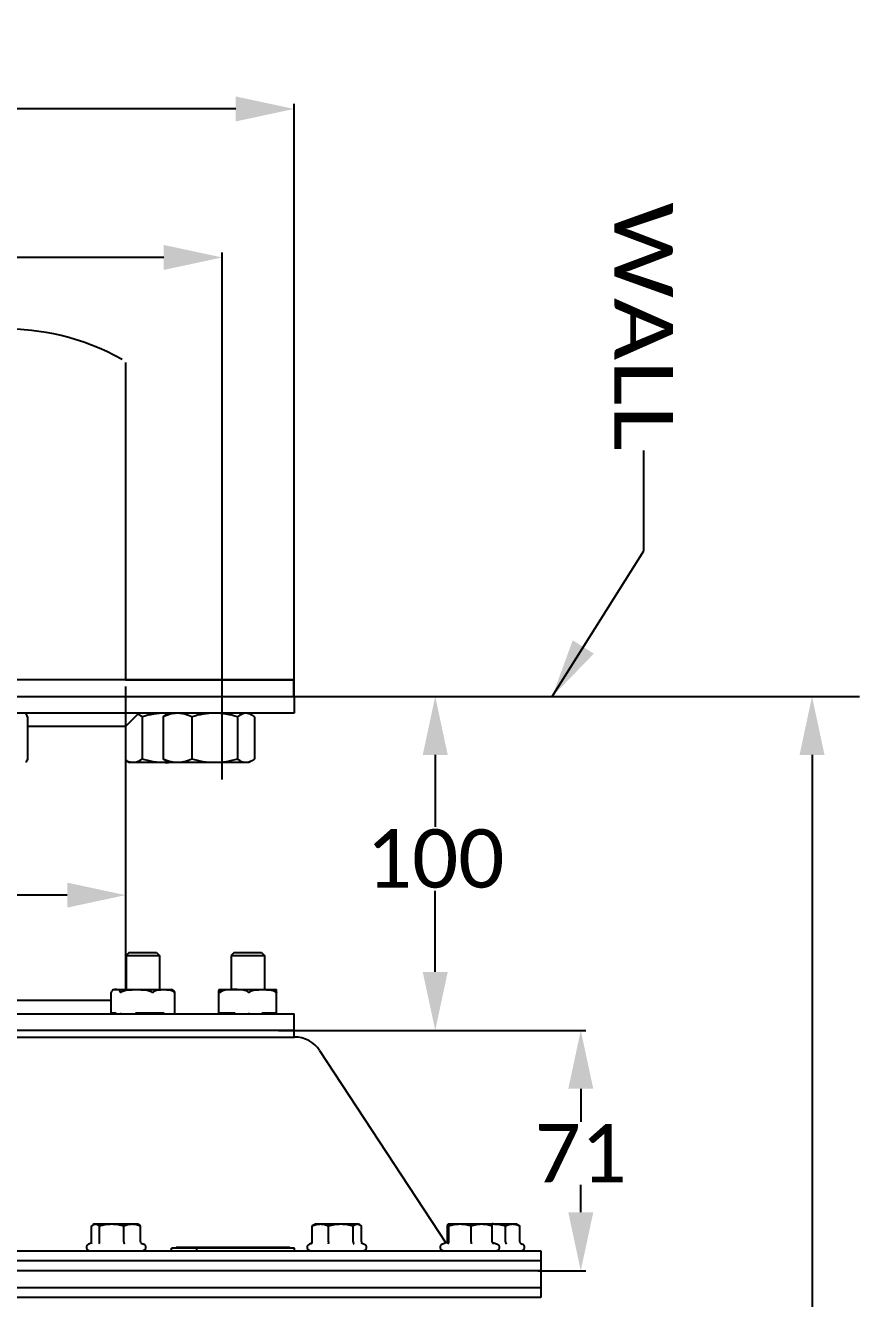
# Model space of a CAD drawing. Header units: millimetres. Extents: x 971 to 5173, y 8 to 3808.
# Drawn here: x 3679.7 to 3929.6, y 2557.7 to 2939.1 of the extents above; entities that cross this region are included whole.
import ezdxf
from ezdxf.enums import TextEntityAlignment as Align

# ---------------------------------------------------------------- set-up
doc = ezdxf.new("R2010")
doc.units = ezdxf.units.MM
doc.header["$LTSCALE"] = 115.5
doc.header["$PDMODE"] = 3
doc.header["$PDSIZE"] = 8
doc.layers.get('0').update_dxf_attribs({"linetype": 'CONTINUOUS'})
doc.layers.get('Defpoints').update_dxf_attribs({"linetype": 'CONTINUOUS'})
doc.layers.add('00_BUW_DATUM', color=7, linetype='CONTINUOUS')
doc.styles.get("Standard").update_dxf_attribs({"font": 'calibri.ttf'})
doc.dimstyles.new('DIMSTYLE_4', dxfattribs={"dimtxt": 17.5, "dimasz": 17.5, "dimexe": 1.5, "dimexo": 1, "dimgap": 0.875, "dimtad": 1, "dimdec": 0, "dimdsep": 46, "dimtxsty": 'Standard', "dimblk": '_FILLED', "dimblk1": '_FILLED', "dimblk2": '_FILLED', "dimcen": 0.09, "dimazin": 2, "dimtp": 0.01, "dimtm": 0.01, "dimtfac": 1, "dimtdec": 0, "dimtofl": 0, "dimtmove": 0, "dimatfit": 3, "dimldrblk": '_FILLED', "dimfxl": 1, "dimtolj": 1, "dimarcsym": 0})
doc.dimstyles.new('DIMSTYLE_5', dxfattribs={"dimtxt": 17.5, "dimasz": 17.5, "dimexe": 1.5, "dimexo": 1, "dimgap": 0.875, "dimtad": 1, "dimdsep": 46, "dimtxsty": 'Standard', "dimblk": '_FILLED', "dimblk1": '_FILLED', "dimblk2": '_FILLED', "dimcen": 0.09, "dimazin": 2, "dimtp": 0.01, "dimtm": 0.01, "dimtfac": 1, "dimtofl": 0, "dimtmove": 0, "dimatfit": 3, "dimldrblk": '_FILLED', "dimfxl": 1, "dimtolj": 1, "dimarcsym": 0})
doc.dimstyles.get("Standard").update_dxf_attribs({"dimtxt": 17.5, "dimasz": 17.5, "dimexe": 1.5, "dimexo": 1, "dimtad": 1, "dimdsep": 46, "dimtxsty": 'Standard', "dimblk": '_FILLED', "dimblk1": '_FILLED', "dimblk2": '_FILLED', "dimcen": 0.09, "dimazin": 2, "dimtol": 1, "dimtp": 0.01, "dimtm": 0.01, "dimtfac": 1, "dimtofl": 0, "dimtmove": 0, "dimatfit": 3, "dimldrblk": '_FILLED', "dimfxl": 1, "dimtolj": 1, "dimarcsym": 0})

# ---------------------------------------------------------------- blocks, each defined once
blk = doc.blocks.new('_FILLED')
at = {"color": 0, "linetype": 'ByBlock'}
blk.add_solid([(0, 0), (-1, 0.214), (-1, -0.214)], dxfattribs=at)
blk = doc.blocks.new('*D127')
at = {"color": 0, "linetype": 'Continuous', "lineweight": -2}
for p, q in [((3765.16, 2738.05), (3916.9, 2738.05)), ((3915.4, 2720.55), (3915.4, 2216.85)), ((3604.39, 2199.35), (3916.9, 2199.35))]:
    blk.add_line(p, q, dxfattribs=at)
at = {"layer": 'Defpoints', "color": 0}
for p in [(3764.16, 2738.05), (3603.39, 2199.35), (3915.4, 2199.35)]:
    blk.add_point(p, dxfattribs=at)
at = {"color": 0, "linetype": 'ByBlock', "lineweight": -2, "xscale": 17.5, "yscale": 17.5, "zscale": 17.5}
for p, rotation in [((3915.4, 2738.05), 90), ((3915.4, 2199.35), 270)]:
    blk.add_blockref('_FILLED', p, dxfattribs=dict(at, rotation=rotation))
at = {"color": 0, "insert": (3891.19, 2468.7), "char_height": 17.5, "attachment_point": 2, "rotation": 90, "line_spacing_factor": 0.9}
blk.add_mtext('\\A1;{\\A1;539}', dxfattribs=at)
blk = doc.blocks.new('*D129')
at = {"color": 0, "linetype": 'Continuous', "lineweight": -2}
for p, q in [((3440.16, 2743.05), (3440.16, 2915.57)), ((3742.66, 2914.07), (3457.66, 2914.07)), ((3760.16, 2743.05), (3760.16, 2915.57))]:
    blk.add_line(p, q, dxfattribs=at)
at = {"layer": 'Defpoints', "color": 0}
for p in [(3440.16, 2914.07), (3440.16, 2742.05), (3760.16, 2742.05)]:
    blk.add_point(p, dxfattribs=at)
at = {"color": 0, "linetype": 'ByBlock', "lineweight": -2, "xscale": 17.5, "yscale": 17.5, "zscale": 17.5, "rotation": 180}
blk.add_blockref('_FILLED', (3440.16, 2914.07), dxfattribs=at)
at = {"color": 0, "linetype": 'ByBlock', "lineweight": -2, "xscale": 17.5, "yscale": 17.5, "zscale": 17.5}
blk.add_blockref('_FILLED', (3760.16, 2914.07), dxfattribs=at)
at = {"color": 0, "insert": (3611.82, 2938.28), "char_height": 17.5, "attachment_point": 2, "line_spacing_factor": 0.9}
blk.add_mtext('\\A1;%%c320', dxfattribs=at)
blk = doc.blocks.new('*D130')
at = {"color": 0, "linetype": 'Continuous', "lineweight": -2}
for p, q in [((3490.66, 2741.05), (3490.66, 2677.06)), ((3709.66, 2741.05), (3709.66, 2677.06)), ((3692.16, 2678.56), (3508.16, 2678.56))]:
    blk.add_line(p, q, dxfattribs=at)
at = {"layer": 'Defpoints', "color": 0}
for p in [(3490.66, 2742.05), (3709.66, 2742.05), (3490.66, 2678.56)]:
    blk.add_point(p, dxfattribs=at)
at = {"color": 0, "linetype": 'ByBlock', "lineweight": -2, "xscale": 17.5, "yscale": 17.5, "zscale": 17.5, "rotation": 180}
blk.add_blockref('_FILLED', (3490.66, 2678.56), dxfattribs=at)
at = {"color": 0, "linetype": 'ByBlock', "lineweight": -2, "xscale": 17.5, "yscale": 17.5, "zscale": 17.5}
blk.add_blockref('_FILLED', (3709.66, 2678.56), dxfattribs=at)
at = {"color": 0, "insert": (3611.82, 2702.77), "char_height": 17.5, "attachment_point": 2, "line_spacing_factor": 0.9}
blk.add_mtext('\\A1;%%c220', dxfattribs=at)
blk = doc.blocks.new('*D131')
at = {"color": 0, "linetype": 'Continuous', "lineweight": -2}
for p, q in [((3458.6, 2713.86), (3458.6, 2871.08)), ((3721.1, 2869.58), (3476.1, 2869.58)), ((3738.6, 2713.2), (3738.6, 2871.08))]:
    blk.add_line(p, q, dxfattribs=at)
at = {"layer": 'Defpoints', "color": 0}
for p in [(3458.6, 2869.58), (3458.6, 2712.86), (3738.6, 2712.2)]:
    blk.add_point(p, dxfattribs=at)
at = {"color": 0, "linetype": 'ByBlock', "lineweight": -2, "xscale": 17.5, "yscale": 17.5, "zscale": 17.5, "rotation": 180}
blk.add_blockref('_FILLED', (3458.6, 2869.58), dxfattribs=at)
at = {"color": 0, "linetype": 'ByBlock', "lineweight": -2, "xscale": 17.5, "yscale": 17.5, "zscale": 17.5}
blk.add_blockref('_FILLED', (3738.6, 2869.58), dxfattribs=at)
at = {"color": 0, "insert": (3608.58, 2893.79), "char_height": 17.5, "attachment_point": 2, "line_spacing_factor": 0.9}
blk.add_mtext('\\A1;%%c280', dxfattribs=at)
blk = doc.blocks.new('*D132')
at = {"color": 0, "lineweight": -2}
for p, q in [((3797.09, 2738.07), (3803.97, 2738.07)), ((3802.47, 2720.57), (3802.47, 2699.05)), ((3802.47, 2655.55), (3802.47, 2679.87)), ((3755.48, 2638.05), (3803.97, 2638.05))]:
    blk.add_line(p, q, dxfattribs=at)
at = {"layer": 'Defpoints', "color": 0}
for p in [(3796.09, 2738.07), (3754.48, 2638.05), (3802.47, 2638.05)]:
    blk.add_point(p, dxfattribs=at)
at = {"color": 0, "linetype": 'ByBlock', "lineweight": -2, "xscale": 17.5, "yscale": 17.5, "zscale": 17.5}
for p, rotation in [((3802.47, 2738.07), 90), ((3802.47, 2638.05), 270)]:
    blk.add_blockref('_FILLED', p, dxfattribs=dict(at, rotation=rotation))
at = {"color": 0, "insert": (3802.47, 2689.46), "char_height": 17.5, "attachment_point": 5}
blk.add_mtext('\\A1;\\A1;100', dxfattribs=at)
blk = doc.blocks.new('*D133')
at = {"color": 0, "lineweight": -2}
for p, q in [((3758.75, 2638.05), (3847.59, 2638.05)), ((3846.09, 2620.55), (3846.09, 2610.68)), ((3846.09, 2583.55), (3846.09, 2591.81)), ((3833.18, 2566.05), (3847.59, 2566.05))]:
    blk.add_line(p, q, dxfattribs=at)
at = {"layer": 'Defpoints', "color": 0}
for p in [(3757.75, 2638.05), (3832.18, 2566.05), (3846.09, 2566.05)]:
    blk.add_point(p, dxfattribs=at)
at = {"color": 0, "linetype": 'ByBlock', "lineweight": -2, "xscale": 17.5, "yscale": 17.5, "zscale": 17.5}
for p, rotation in [((3846.09, 2638.05), 90), ((3846.09, 2566.05), 270)]:
    blk.add_blockref('_FILLED', p, dxfattribs=dict(at, rotation=rotation))
at = {"color": 0, "insert": (3846.09, 2601.24), "char_height": 17.5, "attachment_point": 5}
blk.add_mtext('\\A1;\\A1;71', dxfattribs=at)

msp = doc.modelspace()

# ---------------------------------------------------------------- linework, layer by layer
at = {"color": 0, "linetype": 'Continuous'}
for p, q in [((3709.63734, 2838.06833), (3709.63734, 2743.06833)), ((3760.13734, 2743.06833), (3440.13734, 2743.06833)), ((3709.63734, 2743.06833), (3760.13734, 2743.06833)), ((3760.13734, 2743.06833), (3760.13734, 2738.06833)), ((3760.13734, 2738.06833), (3760.13734, 2743.06833)), ((3440.15642, 2738.05049), (3760.15642, 2738.05049)), ((3760.13734, 2738.06833), (3929.63734, 2738.06833)), ((3760.15642, 2738.05049), (3760.15642, 2733.05049)), ((3760.15642, 2733.05049), (3440.15642, 2733.05049)), ((3709.65642, 2729.05049), (3713.65642, 2733.05049)), ((3709.65642, 2729.05049), (3680.27783, 2729.05049)), ((3709.65642, 2729.05049), (3709.65642, 2650.25049)), ((3710.78397, 2661.35049), (3709.86397, 2660.43049)), ((3709.86397, 2660.43049), (3719.86397, 2660.43049)), ((3709.86397, 2660.43049), (3709.86397, 2650.25049)), ((3710.78397, 2661.35049), (3718.94397, 2661.35049)), ((3718.94397, 2661.35049), (3719.86397, 2660.43049)), ((3719.86397, 2660.43049), (3719.86397, 2650.25049)), ((3742.19144, 2661.35049), (3741.27144, 2660.43049)), ((3741.27144, 2660.43049), (3751.27144, 2660.43049)), ((3741.27144, 2660.43049), (3741.27144, 2650.25049)), ((3742.19144, 2661.35049), (3750.35144, 2661.35049)), ((3750.35144, 2661.35049), (3751.27144, 2660.43049)), ((3751.27144, 2660.43049), (3751.27144, 2650.25049)), ((3626.02545, 2647.05049), (3705.34005, 2647.05049)), ((3705.34005, 2643.25049), (3705.34005, 2649.3857)), ((3706.44902, 2650.25049), (3723.27893, 2650.25049)), ((3706.48386, 2650.24498), (3706.4494, 2650.24382)), ((3706.48021, 2650.24487), (3706.4494, 2650.24324)), ((3706.48386, 2650.24494), (3706.48021, 2650.24487)), ((3724.38789, 2643.11528), (3724.38789, 2649.3857)), ((3737.61544, 2649.45045), (3737.61526, 2649.44094)), ((3737.61526, 2643.05992), (3737.61526, 2649.44106)), ((3737.85649, 2650.25049), (3737.76653, 2650.24775)), ((3737.85649, 2650.25049), (3754.6864, 2650.25049)), ((3754.6864, 2650.25049), (3754.77635, 2650.24775)), ((3754.92744, 2649.45045), (3754.92762, 2649.44094)), ((3754.92762, 2643.25049), (3754.92762, 2649.44106)), ((3440.15642, 2643.05049), (3760.15642, 2643.05049)), ((3706.81403, 2643.25049), (3705.34005, 2643.25049)), ((3706.81403, 2643.25049), (3706.81403, 2643.05049)), ((3721.26468, 2643.25049), (3712.67395, 2643.25049)), ((3712.67395, 2643.05049), (3712.67395, 2643.25049)), ((3721.11397, 2643.25049), (3721.11397, 2643.05049)), ((3721.26468, 2643.25049), (3721.26468, 2643.05049)), ((3742.51906, 2643.25049), (3737.76692, 2643.25049)), ((3737.76692, 2643.05049), (3737.76692, 2643.25049)), ((3740.02144, 2643.25049), (3740.02144, 2643.05049)), ((3742.51906, 2643.25049), (3742.51906, 2643.05049)), ((3754.92762, 2643.25049), (3750.53366, 2643.25049)), ((3750.53366, 2643.05049), (3750.53366, 2643.25049)), ((3752.52144, 2643.25049), (3752.52144, 2643.05049)), ((3754.75709, 2643.25049), (3754.75709, 2643.05049)), ((3760.15642, 2636.05049), (3760.15642, 2643.05049)), ((3440.01321, 2636.05049), (3760.29963, 2636.05049)), ((3760.15642, 2638.05049), (3440.15642, 2638.05049)), ((3767.82246, 2631.99085), (3805.64703, 2574.39435)), ((3699.49197, 2574.65755), (3699.49197, 2579.46993)), ((3700.33125, 2580.05049), (3699.99994, 2579.85921)), ((3700.33125, 2580.05049), (3713.33125, 2580.05049)), ((3701.80101, 2574.65755), (3701.80101, 2579.46993)), ((3709.14029, 2574.65755), (3709.14029, 2579.46993)), ((3713.33125, 2580.05049), (3713.66256, 2579.85921)), ((3714.17053, 2574.65755), (3714.17053, 2579.46993)), ((3765.61594, 2574.65755), (3765.61594, 2579.46993)), ((3766.49778, 2580.05049), (3766.09873, 2579.8201)), ((3766.49778, 2580.05049), (3779.49778, 2580.05049)), ((3770.48217, 2574.65755), (3770.48217, 2579.46993)), ((3777.864, 2574.65755), (3777.864, 2579.46993)), ((3779.49778, 2580.05049), (3779.89683, 2579.8201)), ((3780.37962, 2574.65755), (3780.37962, 2579.46993)), ((3806.1682, 2574.65755), (3806.1682, 2579.46993)), ((3806.34234, 2580.04549), (3806.3592, 2580.05049)), ((3806.3592, 2580.05049), (3826.82299, 2580.05049)), ((3806.5502, 2574.65755), (3806.5502, 2579.46993)), ((3813.23277, 2574.65755), (3813.23277, 2579.46993)), ((3819.35078, 2580.05049), (3819.35921, 2580.04562)), ((3819.35931, 2580.04159), (3819.36906, 2580.04198)), ((3819.35954, 2580.03572), (3819.36929, 2580.03604)), ((3819.53335, 2574.65755), (3819.53335, 2579.46993)), ((3823.54443, 2574.65755), (3823.54443, 2579.46993)), ((3826.82299, 2580.05049), (3827.51957, 2579.64831)), ((3827.80454, 2579.46993), (3827.51957, 2579.64827)), ((3827.80454, 2574.65755), (3827.80454, 2579.46993)), ((3699.64499, 2574.40071), (3698.58488, 2574.01486)), ((3699.64614, 2574.39998), (3699.64538, 2574.3997)), ((3714.34161, 2574.28275), (3715.07762, 2574.01486)), ((3714.46412, 2574.18575), (3714.56786, 2574.1366)), ((3765.41153, 2574.25513), (3764.75141, 2574.01486)), ((3765.21632, 2574.13661), (3765.30128, 2574.17492)), ((3780.25848, 2574.37222), (3780.25676, 2574.37285)), ((3780.2571, 2574.37412), (3781.24415, 2574.01486)), ((3806.01307, 2574.52755), (3804.6044, 2574.01486)), ((3819.6885, 2574.52755), (3821.09715, 2574.01486)), ((3828.12958, 2574.17493), (3828.56936, 2574.01486)), ((3366.15642, 2572.05049), (3834.15642, 2572.05049)), ((3760.27403, 2572.85049), (3723.38326, 2572.85049)), ((3723.38326, 2572.05049), (3723.38326, 2572.85049)), ((3758.86576, 2573.05049), (3724.79153, 2573.05049)), ((3724.79153, 2573.05049), (3724.79153, 2572.85049)), ((3731.0556, 2572.05049), (3731.0556, 2572.85049)), ((3731.18515, 2573.05049), (3731.18515, 2572.85049)), ((3758.86576, 2573.05049), (3758.86576, 2572.85049)), ((3760.27403, 2572.05049), (3760.27403, 2572.85049)), ((3828.17781, 2574.1491), (3828.20956, 2574.13661)), ((3834.15642, 2572.05049), (3834.15642, 2561.05049)), ((3834.15642, 2569.05049), (3366.15642, 2569.05049)), ((3834.15642, 2566.05049), (3366.15642, 2566.05049)), ((3366.14872, 2561.05049), (3834.16414, 2561.05049)), ((3834.16414, 2561.05049), (3834.16414, 2558.05049)), ((3834.16414, 2558.05049), (3366.15853, 2558.05049))]:
    msp.add_line(p, q, dxfattribs=at)
for points in [[(3806.01307, 2574.52755), (3806.12606, 2574.58901), (3806.18857, 2574.64951), (3806.20197, 2574.66811)], [(3819.53705, 2574.62623), (3819.5755, 2574.58901), (3819.6885, 2574.52755)]]:
    msp.add_lwpolyline(points, dxfattribs=at)
for centre, radius, start, end in [((3706.44902, 2648.77049), 1.48, 90, 108.5548747), ((3723.27893, 2648.77049), 1.48, 71.4451253, 90), ((3760.29963, 2627.05049), 9, 33.2935633, 90), ((3819.80451, 2568.91165), 11.13884, 90.0044041, 92.2404166), ((3764.99071, 2574.75386), 0.65698, 298.2171297, 310.1516084), ((3805.66549, 2574.65777), 0.50272, 356.3745952, 0.0004095), ((3698.93125, 2573.06321), 1.01272, 110, 270), ((3714.73125, 2573.06321), 1.01272, 270, 70), ((3765.09778, 2573.06321), 1.01272, 110, 270), ((3780.89778, 2573.06321), 1.01272, 270, 70), ((3804.95078, 2573.06321), 1.01272, 110, 270), ((3820.75078, 2573.06321), 1.01272, 270, 70), ((3828.44482, 2574.78123), 0.6862, 242.5272208, 247.0983722), ((3828.22299, 2573.06321), 1.01272, 270, 70)]:
    msp.add_arc(centre, radius, start, end, dxfattribs=at)
for points, knots in [([(3708.62715, 2839.05196), (3683.8547, 2852.43692), (3632.23651, 2845.38627), (3562.23915, 2794.7621), (3512.99931, 2806.08275), (3489.62715, 2839.05196)], [0, 0, 0, 0, 0.298979169, 0.669756382, 1, 1, 1, 1]), ([(3705.35308, 2649.45045), (3705.35119, 2649.44435), (3705.34518, 2649.42319), (3705.34001, 2649.40133), (3705.34003, 2649.38566)], [0, 0, 0, 0, 0.289413549, 1, 1, 1, 1]), ([(3705.68991, 2650.01069), (3705.65751, 2649.98261), (3705.50262, 2649.82607), (3705.40534, 2649.61911), (3705.35308, 2649.45045)], [0, 0, 0, 0, 0.195348627, 1, 1, 1, 1]), ([(3705.97806, 2650.17354), (3705.95349, 2650.16531), (3705.84996, 2650.12606), (3705.75398, 2650.06623), (3705.68991, 2650.01069)], [0, 0, 0, 0, 0.23407013, 1, 1, 1, 1]), ([(3706.4494, 2650.24382), (3706.41005, 2650.24233), (3706.25142, 2650.23414), (3706.09156, 2650.21158), (3705.97806, 2650.17354)], [0, 0, 0, 0, 0.247546602, 1, 1, 1, 1]), ([(3707.77634, 2650.01069), (3707.72789, 2650.05269), (3707.62596, 2650.12215), (3707.40927, 2650.20735), (3707.13362, 2650.24383), (3706.80829, 2650.24889), (3706.59191, 2650.24826), (3706.48386, 2650.24498)], [0, 0, 0, 0, 0.143230165, 0.272456132, 0.516933764, 0.758517483, 1, 1, 1, 1]), ([(3708.11316, 2649.45045), (3708.09236, 2649.51761), (3708.01595, 2649.72308), (3707.88909, 2649.91294), (3707.77634, 2650.01069)], [0, 0, 0, 0, 0.320240151, 1, 1, 1, 1]), ([(3708.33238, 2649.45045), (3708.31155, 2649.43034), (3708.27969, 2649.40192), (3708.23227, 2649.37529), (3708.19693, 2649.36628), (3708.16421, 2649.3739), (3708.13217, 2649.40132), (3708.11932, 2649.4306), (3708.11316, 2649.45045)], [0, 0, 0, 0, 0.30387198, 0.443950387, 0.568438328, 0.677111748, 0.781867917, 1, 1, 1, 1]), ([(3708.33238, 2649.45045), (3708.48446, 2649.59731), (3708.85201, 2649.82391), (3709.2539, 2649.95775), (3709.45811, 2650.01072)], [0, 0, 0, 0, 0.50053549, 1, 1, 1, 1]), ([(3709.45811, 2650.01072), (3709.7406, 2650.084), (3710.31929, 2650.17703), (3711.19332, 2650.23171), (3712.06883, 2650.24674), (3712.94429, 2650.2487), (3713.81974, 2650.24674), (3714.69526, 2650.23171), (3715.56928, 2650.17705), (3716.14797, 2650.08399), (3716.43047, 2650.01071)], [0, 0, 0, 0, 0.125008045, 0.250003629, 0.375001154, 0.49999971, 0.624998242, 0.749995883, 0.874991666, 1, 1, 1, 1]), ([(3716.43047, 2650.01071), (3716.63469, 2649.95773), (3717.03664, 2649.82395), (3717.40421, 2649.59732), (3717.55631, 2649.45045)], [0, 0, 0, 0, 0.499462203, 1, 1, 1, 1]), ([(3717.84328, 2649.45045), (3717.82808, 2649.42951), (3717.7922, 2649.38922), (3717.73874, 2649.36898), (3717.71151, 2649.36898)], [0, 0, 0, 0, 0.48729228, 1, 1, 1, 1]), ([(3717.84328, 2649.45045), (3717.94311, 2649.58803), (3718.18969, 2649.81383), (3718.48582, 2649.95655), (3718.63215, 2650.01072)], [0, 0, 0, 0, 0.521404811, 1, 1, 1, 1]), ([(3718.63215, 2650.01072), (3718.82693, 2650.08282), (3719.2322, 2650.17679), (3719.84749, 2650.23166), (3720.46161, 2650.24675), (3721.07515, 2650.24869), (3721.6887, 2650.24675), (3722.30282, 2650.23166), (3722.91812, 2650.17681), (3723.32338, 2650.08281), (3723.51816, 2650.01071)], [0, 0, 0, 0, 0.12636797, 0.251115995, 0.375572642, 0.499999479, 0.624426293, 0.748883038, 0.87363119, 1, 1, 1, 1]), ([(3723.51816, 2650.01071), (3723.66449, 2649.95654), (3723.96068, 2649.81388), (3724.20727, 2649.58804), (3724.30711, 2649.45045)], [0, 0, 0, 0, 0.478588213, 1, 1, 1, 1]), ([(3723.74988, 2650.17354), (3723.77445, 2650.16531), (3723.87798, 2650.12606), (3723.97396, 2650.06623), (3724.03804, 2650.01069)], [0, 0, 0, 0, 0.23407013, 1, 1, 1, 1]), ([(3724.03804, 2650.01069), (3724.07043, 2649.98261), (3724.22532, 2649.82607), (3724.3226, 2649.61911), (3724.37486, 2649.45045)], [0, 0, 0, 0, 0.195348627, 1, 1, 1, 1]), ([(3724.38792, 2649.38566), (3724.38791, 2649.37982), (3724.38316, 2649.36111), (3724.35512, 2649.38636), (3724.3361, 2649.4113), (3724.31694, 2649.43691), (3724.30711, 2649.45045)], [0, 0, 0, 0, 0.135585103, 0.299610494, 0.611585566, 1, 1, 1, 1]), ([(3724.37486, 2649.45045), (3724.37675, 2649.44435), (3724.38276, 2649.42319), (3724.38793, 2649.40133), (3724.38792, 2649.38566)], [0, 0, 0, 0, 0.289413549, 1, 1, 1, 1]), ([(3737.61544, 2649.45045), (3737.61966, 2649.56736), (3737.62861, 2649.75442), (3737.64535, 2649.94107), (3737.65471, 2650.01072)], [0, 0, 0, 0, 0.624699226, 1, 1, 1, 1]), ([(3737.65471, 2650.01072), (3737.66123, 2650.05918), (3737.67059, 2650.12164), (3737.6938, 2650.19036), (3737.71016, 2650.22202), (3737.73484, 2650.24402), (3737.75699, 2650.24719), (3737.76653, 2650.24776)], [0, 0, 0, 0, 0.520257345, 0.667914471, 0.769382985, 0.898335875, 1, 1, 1, 1]), ([(3737.76653, 2650.24776), (3737.7721, 2650.2481), (3737.79531, 2650.24857), (3737.82077, 2650.24173), (3737.83354, 2650.22923)], [0, 0, 0, 0, 0.238092245, 1, 1, 1, 1]), ([(3737.83354, 2650.22923), (3737.84985, 2650.21326), (3737.87969, 2650.1389), (3737.89081, 2650.06404), (3737.89799, 2650.01071)], [0, 0, 0, 0, 0.29782086, 1, 1, 1, 1]), ([(3737.89799, 2650.01071), (3737.90735, 2649.94107), (3737.9241, 2649.75443), (3737.93304, 2649.56737), (3737.93727, 2649.45045)], [0, 0, 0, 0, 0.375249304, 1, 1, 1, 1]), ([(3738.09601, 2649.45045), (3738.07765, 2649.43089), (3738.05066, 2649.40322), (3738.01183, 2649.37628), (3737.98453, 2649.36603), (3737.95968, 2649.37451), (3737.94632, 2649.39582), (3737.93941, 2649.42161), (3737.93763, 2649.44053), (3737.93727, 2649.45045)], [0, 0, 0, 0, 0.329725985, 0.470357474, 0.582533438, 0.672363871, 0.767729237, 0.877965494, 1, 1, 1, 1]), ([(3739.11576, 2650.01069), (3739.02303, 2649.98414), (3738.65384, 2649.86313), (3738.29682, 2649.6645), (3738.09601, 2649.45045)], [0, 0, 0, 0, 0.24734941, 1, 1, 1, 1]), ([(3745.43244, 2650.01069), (3745.17741, 2650.08371), (3744.65317, 2650.17703), (3743.86057, 2650.23152), (3743.06724, 2650.24679), (3742.2741, 2650.2488), (3741.48096, 2650.24679), (3740.68763, 2650.23152), (3739.89503, 2650.17703), (3739.37079, 2650.08371), (3739.11576, 2650.01069)], [0, 0, 0, 0, 0.125299542, 0.250242484, 0.375124175, 0.499999985, 0.624875795, 0.749757483, 0.874700442, 1, 1, 1, 1]), ([(3746.45219, 2649.45045), (3746.38365, 2649.52351), (3746.08419, 2649.7789), (3745.71191, 2649.93066), (3745.43244, 2650.01069)], [0, 0, 0, 0, 0.256280173, 1, 1, 1, 1]), ([(3746.75201, 2649.45045), (3746.73305, 2649.42943), (3746.69054, 2649.38965), (3746.60313, 2649.35843), (3746.51545, 2649.38996), (3746.47188, 2649.42946), (3746.45219, 2649.45045)], [0, 0, 0, 0, 0.243828441, 0.496967461, 0.752171265, 1, 1, 1, 1]), ([(3746.75201, 2649.45045), (3746.81766, 2649.52322), (3747.10336, 2649.77698), (3747.46277, 2649.93037), (3747.73256, 2650.01072)], [0, 0, 0, 0, 0.258245313, 1, 1, 1, 1]), ([(3747.73256, 2650.01072), (3747.97736, 2650.08362), (3748.48137, 2650.17696), (3749.24374, 2650.23169), (3750.00657, 2650.24675), (3750.76914, 2650.2487), (3751.53171, 2650.24675), (3752.29454, 2650.23169), (3753.05691, 2650.17698), (3753.56092, 2650.08361), (3753.80572, 2650.01071)], [0, 0, 0, 0, 0.125429089, 0.250347728, 0.375177916, 0.499999638, 0.624821337, 0.749651635, 0.874570451, 1, 1, 1, 1]), ([(3753.80572, 2650.01071), (3753.89497, 2649.98413), (3754.25208, 2649.86244), (3754.59515, 2649.66244), (3754.78636, 2649.45045)], [0, 0, 0, 0, 0.245966965, 1, 1, 1, 1]), ([(3754.88817, 2650.01072), (3754.88165, 2650.05918), (3754.87229, 2650.12164), (3754.84908, 2650.19036), (3754.83272, 2650.22202), (3754.80804, 2650.24402), (3754.78589, 2650.24719), (3754.77635, 2650.24776)], [0, 0, 0, 0, 0.520257345, 0.667914471, 0.769382985, 0.898335875, 1, 1, 1, 1]), ([(3754.89237, 2649.36898), (3754.88406, 2649.36898), (3754.86537, 2649.37647), (3754.82935, 2649.40376), (3754.80387, 2649.43104), (3754.78636, 2649.45045)], [0, 0, 0, 0, 0.183361143, 0.423340192, 1, 1, 1, 1]), ([(3754.92744, 2649.45045), (3754.92322, 2649.56736), (3754.91427, 2649.75442), (3754.89754, 2649.94107), (3754.88817, 2650.01072)], [0, 0, 0, 0, 0.624699226, 1, 1, 1, 1]), ([(3754.92762, 2649.44106), (3754.92762, 2649.43217), (3754.9267, 2649.41536), (3754.92172, 2649.39254), (3754.91129, 2649.37398), (3754.89836, 2649.36898), (3754.89237, 2649.36898)], [0, 0, 0, 0, 0.303328508, 0.571896518, 0.795679314, 1, 1, 1, 1]), ([(3708.11316, 2643.05053), (3708.11927, 2643.07024), (3708.13255, 2643.09919), (3708.16435, 2643.12643), (3708.19694, 2643.13496), (3708.23219, 2643.12496), (3708.27921, 2643.09828), (3708.31162, 2643.07057), (3708.33238, 2643.05053)], [0, 0, 0, 0, 0.217078076, 0.322162748, 0.431531868, 0.555757591, 0.696361728, 1, 1, 1, 1]), ([(3724.30711, 2643.05053), (3724.31688, 2643.06399), (3724.33626, 2643.08934), (3724.35542, 2643.11379), (3724.38343, 2643.14021), (3724.38788, 2643.12064), (3724.3879, 2643.11458)], [0, 0, 0, 0, 0.384655004, 0.694343341, 0.859658485, 1, 1, 1, 1]), ([(3746.45219, 2643.05053), (3746.49138, 2643.09231), (3746.60264, 2643.17148), (3746.71421, 2643.09243), (3746.75201, 2643.05053)], [0, 0, 0, 0, 0.503742438, 1, 1, 1, 1]), ([(3699.49197, 2579.46993), (3699.53309, 2579.50851), (3699.69165, 2579.65134), (3699.86384, 2579.78042), (3699.99996, 2579.85891)], [0, 0, 0, 0, 0.264065768, 1, 1, 1, 1]), ([(3699.99996, 2579.85891), (3700.1016, 2579.91752), (3700.30937, 2580.01359), (3700.53706, 2580.05049), (3700.64649, 2580.05049)], [0, 0, 0, 0, 0.5173958, 1, 1, 1, 1]), ([(3700.64649, 2580.05049), (3700.74498, 2580.05049), (3700.94871, 2580.02104), (3701.24318, 2579.89828), (3701.53026, 2579.70993), (3701.71072, 2579.55466), (3701.80101, 2579.46993)], [0, 0, 0, 0, 0.223592544, 0.460662992, 0.718908479, 1, 1, 1, 1]), ([(3701.80101, 2579.46993), (3702.39686, 2579.64584), (3703.60681, 2579.93885), (3704.85024, 2580.05049), (3705.47065, 2580.05049)], [0, 0, 0, 0, 0.500346008, 1, 1, 1, 1]), ([(3705.47065, 2580.05049), (3706.09107, 2580.05049), (3707.33452, 2579.93905), (3708.54444, 2579.64584), (3709.14029, 2579.46993)], [0, 0, 0, 0, 0.49965367, 1, 1, 1, 1]), ([(3709.14029, 2579.46993), (3709.54261, 2579.64322), (3710.36135, 2579.93498), (3711.22849, 2580.05049), (3711.65541, 2580.05049)], [0, 0, 0, 0, 0.506429388, 1, 1, 1, 1]), ([(3711.65541, 2580.05049), (3712.08234, 2580.05049), (3712.94944, 2579.93485), (3713.76822, 2579.64322), (3714.17053, 2579.46993)], [0, 0, 0, 0, 0.493573858, 1, 1, 1, 1]), ([(3714.17053, 2579.46993), (3714.12942, 2579.50851), (3713.97085, 2579.65134), (3713.79866, 2579.78042), (3713.66254, 2579.85891)], [0, 0, 0, 0, 0.264065768, 1, 1, 1, 1]), ([(3765.61594, 2579.46993), (3766.00445, 2579.64292), (3766.79511, 2579.93475), (3767.63584, 2580.05049), (3768.04905, 2580.05049)], [0, 0, 0, 0, 0.507194083, 1, 1, 1, 1]), ([(3766.09875, 2579.81975), (3766.05748, 2579.79596), (3765.88821, 2579.69129), (3765.73056, 2579.56866), (3765.61594, 2579.46993)], [0, 0, 0, 0, 0.239496719, 1, 1, 1, 1]), ([(3768.04905, 2580.05049), (3768.46227, 2580.05049), (3769.30303, 2579.93494), (3770.09365, 2579.64292), (3770.48217, 2579.46993)], [0, 0, 0, 0, 0.492800711, 1, 1, 1, 1]), ([(3770.48217, 2579.46993), (3771.08157, 2579.64587), (3772.29869, 2579.93889), (3773.5491, 2580.05049), (3774.17308, 2580.05049)], [0, 0, 0, 0, 0.500281915, 1, 1, 1, 1]), ([(3774.17308, 2580.05049), (3774.79707, 2580.05049), (3776.04751, 2579.93909), (3777.2646, 2579.64587), (3777.864, 2579.46993)], [0, 0, 0, 0, 0.499717809, 1, 1, 1, 1]), ([(3777.864, 2579.46993), (3777.96278, 2579.55501), (3778.16062, 2579.71099), (3778.47378, 2579.89905), (3778.79422, 2580.02123), (3779.01466, 2580.05049), (3779.12181, 2580.05049)], [0, 0, 0, 0, 0.276733601, 0.533683992, 0.772551729, 1, 1, 1, 1]), ([(3779.12181, 2580.05049), (3779.25312, 2580.05049), (3779.5261, 2580.00548), (3779.77498, 2579.88991), (3779.8968, 2579.81969)], [0, 0, 0, 0, 0.482908363, 1, 1, 1, 1]), ([(3779.8968, 2579.81969), (3779.93807, 2579.79591), (3780.10734, 2579.69126), (3780.265, 2579.56865), (3780.37962, 2579.46993)], [0, 0, 0, 0, 0.239496127, 1, 1, 1, 1]), ([(3806.1682, 2579.46993), (3806.18123, 2579.54383), (3806.20631, 2579.67678), (3806.24757, 2579.84968), (3806.28404, 2579.96218), (3806.31635, 2580.02147), (3806.33351, 2580.04038), (3806.34234, 2580.04554)], [0, 0, 0, 0, 0.370185442, 0.666815491, 0.877931197, 0.949547692, 1, 1, 1, 1]), ([(3806.3592, 2580.05049), (3806.3802, 2580.05049), (3806.40958, 2580.0114), (3806.43438, 2579.95683), (3806.46955, 2579.85576), (3806.50871, 2579.69262), (3806.53605, 2579.55016), (3806.5502, 2579.46993)], [0, 0, 0, 0, 0.101055762, 0.189061122, 0.303699622, 0.608105768, 1, 1, 1, 1]), ([(3806.5502, 2579.46993), (3807.09116, 2579.64533), (3808.1903, 2579.93818), (3809.32617, 2580.05049), (3809.89148, 2580.05049)], [0, 0, 0, 0, 0.501488168, 1, 1, 1, 1]), ([(3809.89148, 2580.05049), (3810.4568, 2580.05049), (3811.5927, 2579.93838), (3812.6918, 2579.64533), (3813.23277, 2579.46993)], [0, 0, 0, 0, 0.498510688, 1, 1, 1, 1]), ([(3813.23277, 2579.46993), (3813.74176, 2579.64497), (3814.7763, 2579.93769), (3815.84977, 2580.05049), (3816.38306, 2580.05049)], [0, 0, 0, 0, 0.502314224, 1, 1, 1, 1]), ([(3816.38306, 2580.05049), (3816.91634, 2580.05049), (3817.98985, 2579.93789), (3819.02436, 2579.64497), (3819.53335, 2579.46993)], [0, 0, 0, 0, 0.497684038, 1, 1, 1, 1]), ([(3819.53335, 2579.46993), (3819.52032, 2579.54384), (3819.49524, 2579.67681), (3819.45398, 2579.84973), (3819.41752, 2579.96224), (3819.38521, 2580.02151), (3819.36804, 2580.0404), (3819.35921, 2580.04555)], [0, 0, 0, 0, 0.370220003, 0.666896223, 0.87799584, 0.949577399, 1, 1, 1, 1]), ([(3819.80365, 2580.05049), (3820.43601, 2580.05049), (3821.70281, 2579.93917), (3822.9367, 2579.64593), (3823.54443, 2579.46993)], [0, 0, 0, 0, 0.499863992, 1, 1, 1, 1]), ([(3823.54443, 2579.46993), (3823.88182, 2579.64153), (3824.40366, 2579.8617), (3825.12991, 2580.02262), (3825.49397, 2580.05049), (3825.67449, 2580.05049)], [0, 0, 0, 0, 0.510108146, 0.756727448, 1, 1, 1, 1]), ([(3825.67449, 2580.05049), (3825.855, 2580.05049), (3826.21907, 2580.0227), (3826.94534, 2579.86182), (3827.46715, 2579.64153), (3827.80454, 2579.46993)], [0, 0, 0, 0, 0.243269477, 0.4898847, 1, 1, 1, 1]), ([(3699.32292, 2574.2804), (3699.3731, 2574.32937), (3699.45815, 2574.44537), (3699.49201, 2574.58713), (3699.49197, 2574.65755)], [0, 0, 0, 0, 0.498915798, 1, 1, 1, 1]), ([(3701.80103, 2574.65778), (3701.80108, 2574.54692), (3701.75152, 2574.34154), (3701.60934, 2574.1804), (3701.52869, 2574.1366)], [0, 0, 0, 0, 0.547095057, 1, 1, 1, 1]), ([(3709.14029, 2574.65755), (3709.14033, 2574.54945), (3709.15473, 2574.39811), (3709.20979, 2574.22548), (3709.24515, 2574.16045), (3709.26529, 2574.13661)], [0, 0, 0, 0, 0.597418507, 0.827542402, 1, 1, 1, 1]), ([(3714.17053, 2574.65778), (3714.17049, 2574.58733), (3714.20414, 2574.44548), (3714.28922, 2574.32938), (3714.33944, 2574.28042)], [0, 0, 0, 0, 0.501083512, 1, 1, 1, 1]), ([(3765.41434, 2574.25171), (3765.47331, 2574.30157), (3765.57466, 2574.42395), (3765.61597, 2574.58012), (3765.61594, 2574.65755)], [0, 0, 0, 0, 0.499343887, 1, 1, 1, 1]), ([(3770.48218, 2574.65778), (3770.48221, 2574.54946), (3770.4649, 2574.39756), (3770.4059, 2574.22484), (3770.3676, 2574.16008), (3770.34598, 2574.1366)], [0, 0, 0, 0, 0.594391128, 0.824843213, 1, 1, 1, 1]), ([(3777.864, 2574.65755), (3777.86401, 2574.547), (3777.91011, 2574.34315), (3778.04856, 2574.18089), (3778.12744, 2574.13661)], [0, 0, 0, 0, 0.549970335, 1, 1, 1, 1]), ([(3780.37961, 2574.65778), (3780.37957, 2574.58029), (3780.42099, 2574.42403), (3780.52239, 2574.30158), (3780.58137, 2574.25166)], [0, 0, 0, 0, 0.500703262, 1, 1, 1, 1]), ([(3806.20911, 2574.13661), (3806.3042, 2574.17783), (3806.47954, 2574.32458), (3806.55022, 2574.5449), (3806.5502, 2574.65755)], [0, 0, 0, 0, 0.479149399, 1, 1, 1, 1]), ([(3813.23278, 2574.65778), (3813.23278, 2574.55031), (3813.23573, 2574.37652), (3813.24424, 2574.20243), (3813.25345, 2574.1366)], [0, 0, 0, 0, 0.617866792, 1, 1, 1, 1]), ([(3819.55487, 2574.51008), (3819.57979, 2574.42535), (3819.67012, 2574.26989), (3819.81706, 2574.16852), (3819.89511, 2574.13661)], [0, 0, 0, 0, 0.511597958, 1, 1, 1, 1]), ([(3823.54444, 2574.65778), (3823.54441, 2574.54895), (3823.56619, 2574.39395), (3823.64306, 2574.2223), (3823.69223, 2574.15916), (3823.71883, 2574.1366)], [0, 0, 0, 0, 0.580997838, 0.813818815, 1, 1, 1, 1]), ([(3827.80454, 2574.65755), (3827.8045, 2574.55694), (3827.87704, 2574.353), (3828.03859, 2574.21904), (3828.12826, 2574.17241)], [0, 0, 0, 0, 0.498877646, 1, 1, 1, 1])]:
    msp.add_open_spline(points, degree=3, knots=knots, dxfattribs=at)
for points in [[(3717.71151, 2649.36898), (3717.65308, 2649.36898), (3717.59834, 2649.40987), (3717.55631, 2649.45045)], [(3714.33944, 2574.28042), (3714.37679, 2574.244), (3714.41903, 2574.21209), (3714.46407, 2574.18578)], [(3819.53335, 2574.65755), (3819.53334, 2574.60788), (3819.54086, 2574.55774), (3819.55487, 2574.51008)]]:
    msp.add_open_spline(points, degree=3, dxfattribs=at)
at = {"layer": '00_BUW_DATUM', "color": 0, "linetype": 'Continuous'}
for p, q in [((3680.27783, 2731.97869), (3680.27783, 2719.32229)), ((3714.62948, 2731.97869), (3714.62948, 2719.32229)), ((3720.89048, 2731.97869), (3720.89048, 2719.32229)), ((3722.59086, 2733.05049), (3721.70282, 2732.53778)), ((3729.53641, 2731.97869), (3729.53641, 2719.32229)), ((3743.23679, 2731.97869), (3743.23679, 2719.32229)), ((3746.59086, 2733.05049), (3747.47889, 2732.53778)), ((3748.29124, 2731.97869), (3748.29124, 2719.32229)), ((3709.75501, 2718.8832), (3710.85089, 2718.25049)), ((3746.59086, 2718.25049), (3710.85089, 2718.25049)), ((3721.70282, 2718.7632), (3722.59086, 2718.25049)), ((3747.47889, 2718.7632), (3746.59086, 2718.25049))]:
    msp.add_line(p, q, dxfattribs=at)
for centre, radius, start, end in [((3711.35324, 2728.0613), 5.07132, 65.0465996, 67.0595644), ((3721.51277, 2712.40753), 20.64296, 87.1660796, 89.9949593), ((3713.17982, 2724.81422), 6.84882, 239.0389053, 239.9960738), ((3721.51277, 2738.89345), 20.64296, 270.0050407, 272.8339204)]:
    msp.add_arc(centre, radius, start, end, dxfattribs=at)
for points, knots in [([(3680.27783, 2731.97869), (3680.18976, 2732.20701), (3680.05861, 2732.51912), (3679.83512, 2732.85826), (3679.71644, 2732.97227), (3679.65606, 2733.00713)], [0, 0, 0, 0, 0.60332733, 0.828098328, 1, 1, 1, 1]), ([(3714.62948, 2731.97869), (3714.53682, 2732.04549), (3714.17382, 2732.29745), (3713.7899, 2732.52101), (3713.49273, 2732.65922)], [0, 0, 0, 0, 0.258458238, 1, 1, 1, 1]), ([(3721.51459, 2733.05049), (3720.35067, 2733.05049), (3718.01871, 2732.84582), (3715.74796, 2732.30359), (3714.62948, 2731.97869)], [0, 0, 0, 0, 0.499828448, 1, 1, 1, 1]), ([(3725.21344, 2733.05049), (3724.84726, 2733.05049), (3724.11018, 2732.99985), (3722.64134, 2732.70446), (3721.5793, 2732.29738), (3720.89048, 2731.97869)], [0, 0, 0, 0, 0.24492069, 0.492359645, 1, 1, 1, 1]), ([(3720.89048, 2731.97869), (3720.95692, 2732.03128), (3721.21769, 2732.2316), (3721.4914, 2732.41571), (3721.70282, 2732.53778)], [0, 0, 0, 0, 0.257646455, 1, 1, 1, 1]), ([(3729.53641, 2731.97869), (3728.84758, 2732.29738), (3727.78555, 2732.70446), (3726.31671, 2732.99985), (3725.57962, 2733.05049), (3725.21344, 2733.05049)], [0, 0, 0, 0, 0.507640369, 0.755079322, 1, 1, 1, 1]), ([(3736.3866, 2733.05049), (3735.22854, 2733.05049), (3732.90805, 2732.84576), (3730.64906, 2732.30355), (3729.53641, 2731.97869)], [0, 0, 0, 0, 0.499773073, 1, 1, 1, 1]), ([(3743.23679, 2731.97869), (3742.12413, 2732.30355), (3739.86515, 2732.84576), (3737.54466, 2733.05049), (3736.3866, 2733.05049)], [0, 0, 0, 0, 0.500226941, 1, 1, 1, 1]), ([(3745.76401, 2733.05049), (3745.54901, 2733.05049), (3745.10864, 2732.99783), (3744.46532, 2732.77344), (3743.8358, 2732.42606), (3743.43613, 2732.13645), (3743.23679, 2731.97869)], [0, 0, 0, 0, 0.23080045, 0.471217044, 0.72710629, 1, 1, 1, 1]), ([(3747.47889, 2732.53778), (3747.20949, 2732.69333), (3746.65931, 2732.95084), (3746.05485, 2733.05049), (3745.76401, 2733.05049)], [0, 0, 0, 0, 0.516812513, 1, 1, 1, 1]), ([(3748.29124, 2731.97869), (3748.22479, 2732.03128), (3747.96402, 2732.2316), (3747.69032, 2732.41571), (3747.47889, 2732.53778)], [0, 0, 0, 0, 0.257646455, 1, 1, 1, 1]), ([(3680.27783, 2719.32229), (3680.18976, 2719.09397), (3680.05861, 2718.78186), (3679.83512, 2718.44272), (3679.71644, 2718.32871), (3679.65606, 2718.29385)], [0, 0, 0, 0, 0.60332733, 0.828098328, 1, 1, 1, 1]), ([(3714.62948, 2719.32229), (3714.4097, 2719.16385), (3713.96846, 2718.87289), (3713.27695, 2718.52596), (3712.57164, 2718.30263), (3712.09084, 2718.25049), (3711.85507, 2718.25049)], [0, 0, 0, 0, 0.269047325, 0.523868355, 0.765878026, 1, 1, 1, 1]), ([(3721.51459, 2718.25049), (3720.35067, 2718.25049), (3718.01871, 2718.45517), (3715.74796, 2718.99739), (3714.62948, 2719.32229)], [0, 0, 0, 0, 0.499828448, 1, 1, 1, 1]), ([(3720.89048, 2719.32229), (3720.95692, 2719.26971), (3721.21769, 2719.06938), (3721.4914, 2718.88527), (3721.70282, 2718.7632)], [0, 0, 0, 0, 0.257646455, 1, 1, 1, 1]), ([(3725.21344, 2718.25049), (3724.84726, 2718.25049), (3724.11018, 2718.30113), (3722.64134, 2718.59652), (3721.5793, 2719.0036), (3720.89048, 2719.32229)], [0, 0, 0, 0, 0.24492069, 0.492359645, 1, 1, 1, 1]), ([(3729.53641, 2719.32229), (3728.84758, 2719.0036), (3727.78555, 2718.59652), (3726.31671, 2718.30113), (3725.57962, 2718.25049), (3725.21344, 2718.25049)], [0, 0, 0, 0, 0.507640369, 0.755079322, 1, 1, 1, 1]), ([(3736.3866, 2718.25049), (3735.22854, 2718.25049), (3732.90805, 2718.45523), (3730.64906, 2718.99743), (3729.53641, 2719.32229)], [0, 0, 0, 0, 0.499773073, 1, 1, 1, 1]), ([(3743.23679, 2719.32229), (3742.12413, 2718.99743), (3739.86515, 2718.45523), (3737.54466, 2718.25049), (3736.3866, 2718.25049)], [0, 0, 0, 0, 0.500226941, 1, 1, 1, 1]), ([(3745.76401, 2718.25049), (3745.54901, 2718.25049), (3745.10864, 2718.30315), (3744.46532, 2718.52755), (3743.8358, 2718.87492), (3743.43613, 2719.16453), (3743.23679, 2719.32229)], [0, 0, 0, 0, 0.23080045, 0.471217044, 0.72710629, 1, 1, 1, 1]), ([(3748.29124, 2719.32229), (3748.22479, 2719.26971), (3747.96402, 2719.06938), (3747.69032, 2718.88527), (3747.47889, 2718.7632)], [0, 0, 0, 0, 0.257646455, 1, 1, 1, 1]), ([(3711.85507, 2718.25049), (3711.49836, 2718.25049), (3710.75773, 2718.37513), (3710.08486, 2718.69277), (3709.75501, 2718.8832)], [0, 0, 0, 0, 0.483620891, 1, 1, 1, 1]), ([(3747.47889, 2718.7632), (3747.20949, 2718.60765), (3746.65931, 2718.35015), (3746.05485, 2718.25049), (3745.76401, 2718.25049)], [0, 0, 0, 0, 0.516812513, 1, 1, 1, 1])]:
    msp.add_open_spline(points, degree=3, knots=knots, dxfattribs=at)

# ---------------------------------------------------------------- texts
at = {"color": 0, "linetype": 'Continuous', "width": 1.169125}
msp.add_text('WALL', height=17.5, rotation=270, dxfattribs=at).set_placement((3856.18956, 2886.13065), (3856.18956, 2811.70458), align=Align.FIT)

# ---------------------------------------------------------------- dimensions: what is measured, and where the dimension line sits
at = {"color": 0, "linetype": 'Continuous'}
dim = msp.add_linear_dim(base=(3440.15642, 2914.06864), p1=(3760.15642, 2742.05049), p2=(3440.15642, 2742.05049), angle=180, text='%%c<>', dimstyle='DIMSTYLE_5', dxfattribs=at)
dim.commit()
dim.dimension.update_dxf_attribs({"geometry": '*D129', "text_midpoint": (3611.82309, 2914.06864), "dimtype": 160})
for base, p1, p2, angle, text, dimstyle, picture, middle in [((3458.59785, 2869.58424), (3738.59651, 2712.20145), (3458.59785, 2712.85683), 180, '%%c280', 'DIMSTYLE_5', '*D131', (3608.58025, 2869.58424)), ((3490.65642, 2678.56301), (3709.65642, 2742.05049), (3490.65642, 2742.05049), 180, '%%c220', 'DIMSTYLE_5', '*D130', (3611.82309, 2678.56301)), ((3915.40291, 2199.35049), (3764.15642, 2738.05049), (3603.38813, 2199.35049), 270, '{\\A1;<>}', 'DIMSTYLE_4', '*D127', (3915.40291, 2468.70049))]:
    dim = msp.add_linear_dim(base=base, p1=p1, p2=p2, angle=angle, text=text, dimstyle=dimstyle, override={"dimtxsty": 'Standard'}, dxfattribs=at)
    dim.commit()
    dim.dimension.update_dxf_attribs({"geometry": picture, "text_midpoint": middle, "dimtype": 160})
for base, p1, p2, text, picture, middle in [((3802.46894, 2638.05049), (3796.09032, 2738.06833), (3754.47739, 2638.05049), '\\A1;100', '*D132', (3802.46894, 2689.46345)), ((3846.08943, 2566.05049), (3757.74739, 2638.05049), (3832.18365, 2566.05049), '\\A1;71', '*D133', (3846.08943, 2601.24088))]:
    dim = msp.add_linear_dim(base=base, p1=p1, p2=p2, angle=270, text=text, dimstyle='Standard', override={"dimtad": 0, "dimtih": 1, "dimtoh": 1, "dimdec": 4, "dimzin": 0, "dimtxsty": 'Standard', "dimcen": 18.9, "dimadec": 0, "dimazin": 0, "dimtdec": 4, "dimtzin": 0})
    dim.commit()
    dim.dimension.update_dxf_attribs({"geometry": picture, "text_midpoint": middle, "dimtype": 160})

# ---------------------------------------------------------------- leaders
msp.add_leader([(3837.53212, 2738.06833), (3864.93956, 2781.70458), (3864.93956, 2811.70458)], dimstyle='Standard', override={"dimtad": 0}, dxfattribs=at)

doc.saveas('drawing.dxf')
